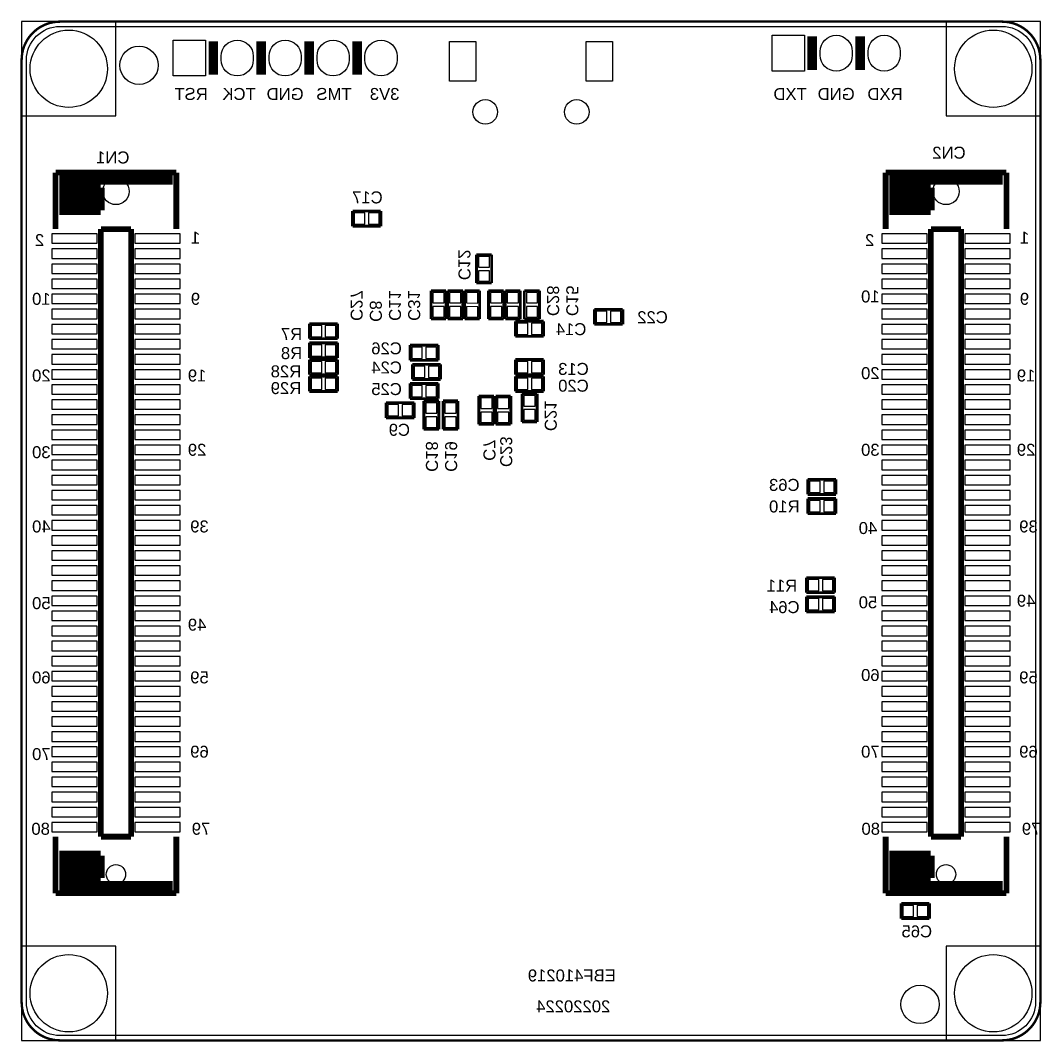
# Model space of a CAD drawing. Extents: x 0 to 117, y 0 to 54.
# Drawn here: x 62.5 to 116.6, y -0.2 to 53.9 of the extents above; entities that cross this region are included whole.
import ezdxf

# ---------------------------------------------------------------- set-up
doc = ezdxf.new("R2010")
doc.units = 0
doc.header["$MEASUREMENT"] = 0
for name, color, linetype in [('BG_OUTLINE', 3, 'CONTINUOUS'), ('BG_SILKSCREEN_BOTTOM', 161, 'CONTINUOUS'), ('PG_SILKSCREEN_BOTTOM', 85, 'CONTINUOUS'), ('PG_SOLDERMASK_BOTTOM', 85, 'CONTINUOUS'), ('PIN_SOLDERMASK_BOTTOM', 85, 'CONTINUOUS'), ('RD_SILKSCREEN_BOTTOM', 142, 'CONTINUOUS'), ('RKI_ALL', 43, 'CONTINUOUS')]:
    doc.layers.add(name, color=color, linetype=linetype)

msp = doc.modelspace()

# ---------------------------------------------------------------- linework, layer by layer
at = {"layer": 'BG_OUTLINE', "const_width": 0.127}
msp.add_lwpolyline([(64.57, -0.13), (114.506, -0.13, 0.414214), (116.538, 1.902), (116.538, 51.838, 0.414067), (114.506, 53.87), (64.57, 53.87, 0.414214), (62.538, 51.838), (62.538, 1.902, 0.414214), (64.57, -0.13)], format="xyb", dxfattribs=at)
at = {"layer": 'BG_SILKSCREEN_BOTTOM', "const_width": 0.508}
for points in [[(72.698, 52.829), (72.698, 51.051)], [(75.238, 52.829), (75.238, 51.051)], [(77.778, 52.829), (77.778, 51.051)], [(80.318, 52.829), (80.318, 51.051)], [(104.448, 53.083), (104.448, 51.305)], [(106.988, 53.083), (106.988, 51.305)]]:
    msp.add_lwpolyline(points, dxfattribs=at)
at = {"layer": 'PG_SILKSCREEN_BOTTOM'}
for points, const_width in [([(70.737, 45.869), (64.339, 45.869)], 0.305), ([(64.339, 45.869), (64.339, 42.87)], 0.305), ([(70.737, 42.87), (70.737, 45.869)], 0.305), ([(114.738, 45.869), (108.339, 45.869)], 0.305), ([(108.339, 45.869), (108.339, 42.87)], 0.305), ([(114.738, 42.87), (114.738, 45.869)], 0.305), ([(70.539, 45.471), (64.537, 45.471)], 0.5), ([(114.537, 45.471), (108.537, 45.471)], 0.5), ([(66.729, 45.069), (64.529, 45.069)], 0.5), ([(66.688, 45.069), (66.688, 43.871)], 0.5), ([(110.727, 45.069), (108.527, 45.069)], 0.5), ([(110.686, 45.069), (110.686, 43.871)], 0.5), ([(66.729, 44.671), (64.529, 44.671)], 0.5), ([(66.729, 44.269), (64.529, 44.269)], 0.5), ([(110.727, 44.671), (108.527, 44.671)], 0.5), ([(110.727, 44.269), (108.527, 44.269)], 0.5), ([(66.729, 43.871), (64.529, 43.871)], 0.5), ([(81.577, 43.831), (80.078, 43.831)], 0.15), ([(80.078, 43.831), (80.078, 43.028)], 0.15), ([(81.577, 43.028), (81.577, 43.831)], 0.15), ([(110.727, 43.871), (108.527, 43.871)], 0.5), ([(68.339, 42.87), (66.739, 42.87)], 0.305), ([(66.739, 42.87), (66.739, 10.67)], 0.305), ([(68.339, 10.67), (68.339, 42.87)], 0.305), ([(80.078, 43.028), (81.577, 43.028)], 0.15), ([(112.337, 42.87), (110.737, 42.87)], 0.305), ([(110.737, 42.87), (110.737, 10.67)], 0.305), ([(112.337, 10.67), (112.337, 42.87)], 0.305), ([(87.449, 41.513), (86.646, 41.513)], 0.15), ([(86.646, 41.513), (86.646, 40.015)], 0.15), ([(87.449, 40.015), (87.449, 41.513)], 0.15), ([(86.646, 40.015), (87.449, 40.015)], 0.15), ([(84.235, 39.608), (84.235, 38.11)], 0.15), ([(85.037, 39.608), (84.235, 39.608)], 0.15), ([(85.037, 38.11), (85.037, 39.608)], 0.15), ([(85.125, 39.61), (85.125, 38.111)], 0.15), ([(85.928, 39.61), (85.125, 39.61)], 0.15), ([(85.928, 38.111), (85.928, 39.61)], 0.15), ([(86.017, 39.609), (86.014, 38.11)], 0.15), ([(86.819, 39.607), (86.017, 39.609)], 0.15), ([(86.816, 38.109), (86.819, 39.607)], 0.15), ([(87.283, 39.608), (87.283, 38.11)], 0.15), ([(88.085, 39.608), (87.283, 39.608)], 0.15), ([(88.085, 38.11), (88.085, 39.608)], 0.15), ([(88.172, 39.608), (88.172, 38.11)], 0.15), ([(88.974, 39.608), (88.172, 39.608)], 0.15), ([(88.974, 38.11), (88.974, 39.608)], 0.15), ([(89.189, 39.61), (89.189, 38.111)], 0.15), ([(89.992, 39.61), (89.189, 39.61)], 0.15), ([(89.992, 38.111), (89.992, 39.61)], 0.15), ([(94.402, 38.624), (92.904, 38.624)], 0.15), ([(92.904, 38.624), (92.904, 37.821)], 0.15), ([(94.402, 37.821), (94.402, 38.624)], 0.15), ([(79.289, 37.863), (77.791, 37.863)], 0.15), ([(77.791, 37.863), (77.791, 37.061)], 0.15), ([(79.289, 37.061), (79.289, 37.863)], 0.15), ([(84.235, 38.11), (85.037, 38.11)], 0.15), ([(85.125, 38.111), (85.928, 38.111)], 0.15), ([(86.014, 38.11), (86.816, 38.109)], 0.15), ([(87.283, 38.11), (88.085, 38.11)], 0.15), ([(88.172, 38.11), (88.974, 38.11)], 0.15), ([(90.211, 37.989), (88.713, 37.989)], 0.15), ([(88.713, 37.989), (88.713, 37.186)], 0.15), ([(89.189, 38.111), (89.992, 38.111)], 0.15), ([(90.211, 37.186), (90.211, 37.989)], 0.15), ([(92.904, 37.821), (94.402, 37.821)], 0.15), ([(77.791, 37.061), (79.289, 37.061)], 0.15), ([(79.289, 36.847), (77.791, 36.847)], 0.15), ([(77.791, 36.847), (77.791, 36.045)], 0.15), ([(79.289, 36.045), (79.289, 36.847)], 0.15), ([(88.713, 37.186), (90.211, 37.186)], 0.15), ([(84.623, 36.722), (83.125, 36.722)], 0.15), ([(83.125, 36.722), (83.125, 35.919)], 0.15), ([(84.623, 35.919), (84.623, 36.722)], 0.15), ([(77.791, 36.045), (79.289, 36.045)], 0.15), ([(79.289, 35.958), (77.791, 35.958)], 0.15), ([(77.791, 35.958), (77.791, 35.156)], 0.15), ([(79.289, 35.156), (79.289, 35.958)], 0.15), ([(83.125, 35.919), (84.623, 35.919)], 0.15), ([(84.75, 35.704), (83.252, 35.704)], 0.15), ([(83.252, 35.704), (83.252, 34.902)], 0.15), ([(84.75, 34.902), (84.75, 35.704)], 0.15), ([(90.211, 35.958), (88.713, 35.958)], 0.15), ([(88.713, 35.958), (88.713, 35.156)], 0.15), ([(90.211, 35.156), (90.211, 35.958)], 0.15), ([(77.791, 35.156), (79.289, 35.156)], 0.15), ([(88.713, 35.156), (90.211, 35.156)], 0.15), ([(79.289, 35.069), (77.791, 35.069)], 0.15), ([(77.791, 35.069), (77.791, 34.267)], 0.15), ([(79.289, 34.267), (79.289, 35.069)], 0.15), ([(84.623, 34.69), (83.125, 34.69)], 0.15), ([(83.125, 34.69), (83.125, 33.887)], 0.15), ([(83.252, 34.902), (84.75, 34.902)], 0.15), ([(84.623, 33.887), (84.623, 34.69)], 0.15), ([(90.213, 35.068), (88.714, 35.068)], 0.15), ([(88.714, 35.068), (88.714, 34.265)], 0.15), ([(90.213, 34.265), (90.213, 35.068)], 0.15), ([(77.791, 34.267), (79.289, 34.267)], 0.15), ([(88.714, 34.265), (90.213, 34.265)], 0.15), ([(89.863, 34.147), (89.061, 34.147)], 0.15), ([(89.061, 34.147), (89.061, 32.649)], 0.15), ([(89.863, 32.649), (89.863, 34.147)], 0.15), ([(83.355, 33.671), (81.856, 33.671)], 0.15), ([(81.856, 33.671), (81.856, 32.868)], 0.15), ([(83.125, 33.887), (84.623, 33.887)], 0.15), ([(83.355, 32.868), (83.355, 33.671)], 0.15), ([(84.656, 33.766), (83.854, 33.766)], 0.15), ([(83.854, 33.766), (83.854, 32.268)], 0.15), ([(84.656, 32.268), (84.656, 33.766)], 0.15), ([(85.672, 33.766), (84.87, 33.766)], 0.15), ([(84.87, 33.766), (84.87, 32.268)], 0.15), ([(85.672, 32.268), (85.672, 33.766)], 0.15), ([(87.576, 34.019), (86.773, 34.019)], 0.15), ([(86.773, 34.019), (86.773, 32.521)], 0.15), ([(87.576, 32.521), (87.576, 34.019)], 0.15), ([(88.465, 34.019), (87.662, 34.019)], 0.15), ([(87.662, 34.019), (87.662, 32.521)], 0.15), ([(88.465, 32.521), (88.465, 34.019)], 0.15), ([(81.856, 32.868), (83.355, 32.868)], 0.15), ([(86.773, 32.521), (87.576, 32.521)], 0.15), ([(87.662, 32.521), (88.465, 32.521)], 0.15), ([(89.061, 32.649), (89.863, 32.649)], 0.15), ([(83.854, 32.268), (84.656, 32.268)], 0.15), ([(84.87, 32.268), (85.672, 32.268)], 0.15), ([(105.705, 29.608), (104.207, 29.608)], 0.15), ([(104.207, 29.608), (104.207, 28.806)], 0.15), ([(105.705, 28.806), (105.705, 29.608)], 0.15), ([(104.207, 28.806), (105.705, 28.806)], 0.15), ([(105.705, 28.592), (104.207, 28.592)], 0.15), ([(104.207, 28.592), (104.207, 27.79)], 0.15), ([(105.705, 27.79), (105.705, 28.592)], 0.15), ([(104.207, 27.79), (105.705, 27.79)], 0.15), ([(105.634, 24.401), (104.136, 24.401)], 0.15), ([(104.136, 24.401), (104.136, 23.599)], 0.15), ([(105.634, 23.599), (105.634, 24.401)], 0.15), ([(104.136, 23.599), (105.634, 23.599)], 0.15), ([(105.634, 23.385), (104.136, 23.385)], 0.15), ([(104.136, 23.385), (104.136, 22.583)], 0.15), ([(105.634, 22.583), (105.634, 23.385)], 0.15), ([(104.136, 22.583), (105.634, 22.583)], 0.15), ([(64.339, 7.67), (64.339, 10.67)], 0.305), ([(66.739, 10.67), (68.339, 10.67)], 0.305), ([(70.737, 10.67), (70.737, 7.67)], 0.305), ([(108.339, 7.67), (108.339, 10.67)], 0.305), ([(110.737, 10.67), (112.337, 10.67)], 0.305), ([(114.738, 10.67), (114.738, 7.67)], 0.305), ([(66.729, 9.669), (64.529, 9.669)], 0.5), ([(66.688, 8.471), (66.688, 9.669)], 0.5), ([(110.727, 9.669), (108.527, 9.669)], 0.5), ([(110.686, 8.471), (110.686, 9.669)], 0.5), ([(66.729, 9.271), (64.529, 9.271)], 0.5), ([(110.727, 9.271), (108.527, 9.271)], 0.5), ([(66.729, 8.869), (64.529, 8.869)], 0.5), ([(66.729, 8.471), (64.529, 8.471)], 0.5), ([(110.727, 8.869), (108.527, 8.869)], 0.5), ([(110.727, 8.471), (108.527, 8.471)], 0.5), ([(70.539, 8.069), (64.537, 8.069)], 0.5), ([(114.537, 8.069), (108.537, 8.069)], 0.5), ([(70.737, 7.67), (64.339, 7.67)], 0.305), ([(114.738, 7.67), (108.339, 7.67)], 0.305), ([(110.658, 7.129), (109.16, 7.129)], 0.15), ([(109.16, 7.129), (109.16, 6.327)], 0.15), ([(110.658, 6.327), (110.658, 7.129)], 0.15), ([(109.16, 6.327), (110.658, 6.327)], 0.15)]:
    msp.add_lwpolyline(points, dxfattribs=dict(at, const_width=const_width))
at = {"layer": 'PG_SOLDERMASK_BOTTOM'}
for points in [[(67.539, 53.87), (62.538, 53.87), (62.538, 48.869), (67.539, 48.869)], [(116.538, 48.869), (116.538, 53.87), (111.537, 53.87), (111.537, 48.869)], [(62.538, 4.871), (62.538, -0.13), (67.539, -0.13), (67.539, 4.871)], [(111.537, -0.13), (116.538, -0.13), (116.538, 4.871), (111.537, 4.871)]]:
    msp.add_lwpolyline(points, close=True, dxfattribs=at)
at = {"layer": 'PIN_SOLDERMASK_BOTTOM'}
for points in [[(102.328, 51.244), (102.328, 53.144), (104.028, 53.144), (104.028, 51.244)], [(70.578, 50.99), (70.578, 52.89), (72.278, 52.89), (72.278, 50.99)], [(86.613, 52.815), (86.613, 50.715), (85.214, 50.715), (85.214, 52.815)], [(93.863, 52.815), (93.863, 50.715), (92.463, 50.715), (92.463, 52.815)], [(80.731, 43.13), (80.731, 43.73), (80.172, 43.73), (80.172, 43.13)], [(81.483, 43.13), (81.483, 43.73), (80.924, 43.73), (80.924, 43.13)], [(66.537, 42.122), (66.537, 42.622), (64.137, 42.622), (64.137, 42.122)], [(70.936, 42.122), (70.936, 42.622), (68.536, 42.622), (68.536, 42.122)], [(110.538, 42.122), (110.538, 42.622), (108.137, 42.622), (108.137, 42.122)], [(114.937, 42.122), (114.937, 42.622), (112.537, 42.622), (112.537, 42.122)], [(66.537, 41.322), (66.537, 41.822), (64.137, 41.822), (64.137, 41.322)], [(70.936, 41.322), (70.936, 41.822), (68.536, 41.822), (68.536, 41.322)], [(110.538, 41.322), (110.538, 41.822), (108.137, 41.822), (108.137, 41.322)], [(114.937, 41.322), (114.937, 41.822), (112.537, 41.822), (112.537, 41.322)], [(86.748, 40.861), (87.347, 40.861), (87.347, 41.419), (86.748, 41.419)], [(66.537, 40.522), (66.537, 41.022), (64.137, 41.022), (64.137, 40.522)], [(70.936, 40.522), (70.936, 41.022), (68.536, 41.022), (68.536, 40.522)], [(86.748, 40.109), (87.347, 40.109), (87.347, 40.668), (86.748, 40.668)], [(110.538, 40.522), (110.538, 41.022), (108.137, 41.022), (108.137, 40.522)], [(114.937, 40.522), (114.937, 41.022), (112.537, 41.022), (112.537, 40.522)], [(66.537, 39.721), (66.537, 40.222), (64.137, 40.222), (64.137, 39.721)], [(70.936, 39.721), (70.936, 40.222), (68.536, 40.222), (68.536, 39.721)], [(110.538, 39.721), (110.538, 40.222), (108.137, 40.222), (108.137, 39.721)], [(114.937, 39.721), (114.937, 40.222), (112.537, 40.222), (112.537, 39.721)], [(84.936, 39.514), (84.336, 39.514), (84.336, 38.956), (84.936, 38.956)], [(85.826, 39.516), (85.227, 39.516), (85.227, 38.957), (85.826, 38.957)], [(86.718, 39.513), (86.118, 39.514), (86.117, 38.956), (86.716, 38.955)], [(87.984, 39.514), (87.384, 39.514), (87.384, 38.956), (87.984, 38.956)], [(88.873, 39.514), (88.273, 39.514), (88.273, 38.956), (88.873, 38.956)], [(89.89, 39.516), (89.291, 39.516), (89.291, 38.957), (89.89, 38.957)], [(66.537, 38.921), (66.537, 39.422), (64.137, 39.422), (64.137, 38.921)], [(70.936, 38.921), (70.936, 39.422), (68.536, 39.422), (68.536, 38.921)], [(110.538, 38.921), (110.538, 39.422), (108.137, 39.422), (108.137, 38.921)], [(114.937, 38.921), (114.937, 39.422), (112.537, 39.422), (112.537, 38.921)], [(66.537, 38.121), (66.537, 38.622), (64.137, 38.622), (64.137, 38.121)], [(70.936, 38.121), (70.936, 38.622), (68.536, 38.622), (68.536, 38.121)], [(84.936, 38.763), (84.336, 38.763), (84.336, 38.204), (84.936, 38.204)], [(85.826, 38.764), (85.227, 38.764), (85.227, 38.205), (85.826, 38.205)], [(86.716, 38.761), (86.117, 38.763), (86.115, 38.204), (86.715, 38.203)], [(87.984, 38.763), (87.384, 38.763), (87.384, 38.204), (87.984, 38.204)], [(88.873, 38.763), (88.273, 38.763), (88.273, 38.204), (88.873, 38.204)], [(89.89, 38.764), (89.291, 38.764), (89.291, 38.205), (89.89, 38.205)], [(93.556, 37.923), (93.556, 38.523), (92.998, 38.523), (92.998, 37.923)], [(94.308, 37.923), (94.308, 38.523), (93.749, 38.523), (93.749, 37.923)], [(110.538, 38.121), (110.538, 38.622), (108.137, 38.622), (108.137, 38.121)], [(114.937, 38.121), (114.937, 38.622), (112.537, 38.622), (112.537, 38.121)], [(66.537, 37.321), (66.537, 37.821), (64.137, 37.821), (64.137, 37.321)], [(70.936, 37.321), (70.936, 37.821), (68.536, 37.821), (68.536, 37.321)], [(77.885, 37.762), (77.885, 37.162), (78.443, 37.162), (78.443, 37.762)], [(78.636, 37.762), (78.636, 37.162), (79.195, 37.162), (79.195, 37.762)], [(89.365, 37.288), (89.365, 37.888), (88.807, 37.888), (88.807, 37.288)], [(90.117, 37.288), (90.117, 37.888), (89.558, 37.888), (89.558, 37.288)], [(110.538, 37.321), (110.538, 37.821), (108.137, 37.821), (108.137, 37.321)], [(114.937, 37.321), (114.937, 37.821), (112.537, 37.821), (112.537, 37.321)], [(66.537, 36.521), (66.537, 37.021), (64.137, 37.021), (64.137, 36.521)], [(70.936, 36.521), (70.936, 37.021), (68.536, 37.021), (68.536, 36.521)], [(110.538, 36.521), (110.538, 37.021), (108.137, 37.021), (108.137, 36.521)], [(114.937, 36.521), (114.937, 37.021), (112.537, 37.021), (112.537, 36.521)], [(78.443, 36.146), (78.443, 36.746), (77.885, 36.746), (77.885, 36.146)], [(79.195, 36.146), (79.195, 36.746), (78.636, 36.746), (78.636, 36.146)], [(83.219, 36.62), (83.219, 36.021), (83.777, 36.021), (83.777, 36.62)], [(83.97, 36.62), (83.97, 36.021), (84.529, 36.021), (84.529, 36.62)], [(66.537, 35.721), (66.537, 36.221), (64.137, 36.221), (64.137, 35.721)], [(70.936, 35.721), (70.936, 36.221), (68.536, 36.221), (68.536, 35.721)], [(78.443, 35.257), (78.443, 35.857), (77.885, 35.857), (77.885, 35.257)], [(79.195, 35.257), (79.195, 35.857), (78.636, 35.857), (78.636, 35.257)], [(89.365, 35.257), (89.365, 35.857), (88.807, 35.857), (88.807, 35.257)], [(90.117, 35.257), (90.117, 35.857), (89.558, 35.857), (89.558, 35.257)], [(110.538, 35.721), (110.538, 36.221), (108.137, 36.221), (108.137, 35.721)], [(114.937, 35.721), (114.937, 36.221), (112.537, 36.221), (112.537, 35.721)], [(66.537, 34.921), (66.537, 35.421), (64.137, 35.421), (64.137, 34.921)], [(70.936, 34.921), (70.936, 35.421), (68.536, 35.421), (68.536, 34.921)], [(83.346, 35.603), (83.346, 35.003), (83.904, 35.003), (83.904, 35.603)], [(84.097, 35.603), (84.097, 35.003), (84.656, 35.003), (84.656, 35.603)], [(110.538, 34.921), (110.538, 35.421), (108.137, 35.421), (108.137, 34.921)], [(114.937, 34.921), (114.937, 35.421), (112.537, 35.421), (112.537, 34.921)], [(77.885, 34.968), (77.885, 34.368), (78.443, 34.368), (78.443, 34.968)], [(78.636, 34.968), (78.636, 34.368), (79.195, 34.368), (79.195, 34.968)], [(89.367, 34.367), (89.367, 34.967), (88.808, 34.967), (88.808, 34.367)], [(90.119, 34.367), (90.119, 34.967), (89.56, 34.967), (89.56, 34.367)], [(66.537, 34.121), (66.537, 34.621), (64.137, 34.621), (64.137, 34.121)], [(70.936, 34.121), (70.936, 34.621), (68.536, 34.621), (68.536, 34.121)], [(83.219, 34.588), (83.219, 33.989), (83.777, 33.989), (83.777, 34.588)], [(83.97, 34.588), (83.97, 33.989), (84.529, 33.989), (84.529, 34.588)], [(110.538, 34.121), (110.538, 34.621), (108.137, 34.621), (108.137, 34.121)], [(114.937, 34.121), (114.937, 34.621), (112.537, 34.621), (112.537, 34.121)], [(66.537, 33.321), (66.537, 33.821), (64.137, 33.821), (64.137, 33.321)], [(70.936, 33.321), (70.936, 33.821), (68.536, 33.821), (68.536, 33.321)], [(82.509, 32.97), (82.509, 33.57), (81.95, 33.57), (81.95, 32.97)], [(83.261, 32.97), (83.261, 33.57), (82.702, 33.57), (82.702, 32.97)], [(83.955, 33.114), (84.555, 33.114), (84.555, 33.672), (83.955, 33.672)], [(84.971, 33.114), (85.571, 33.114), (85.571, 33.672), (84.971, 33.672)], [(86.875, 33.366), (87.474, 33.366), (87.474, 33.925), (86.875, 33.925)], [(87.764, 33.366), (88.363, 33.366), (88.363, 33.925), (87.764, 33.925)], [(89.162, 33.495), (89.762, 33.495), (89.762, 34.053), (89.162, 34.053)], [(110.538, 33.321), (110.538, 33.821), (108.137, 33.821), (108.137, 33.321)], [(114.937, 33.321), (114.937, 33.821), (112.537, 33.821), (112.537, 33.321)], [(66.537, 32.521), (66.537, 33.021), (64.137, 33.021), (64.137, 32.521)], [(70.936, 32.521), (70.936, 33.021), (68.536, 33.021), (68.536, 32.521)], [(86.875, 32.614), (87.474, 32.614), (87.474, 33.173), (86.875, 33.173)], [(87.764, 32.614), (88.363, 32.614), (88.363, 33.173), (87.764, 33.173)], [(89.162, 32.743), (89.762, 32.743), (89.762, 33.302), (89.162, 33.302)], [(110.538, 32.521), (110.538, 33.021), (108.137, 33.021), (108.137, 32.521)], [(114.937, 32.521), (114.937, 33.021), (112.537, 33.021), (112.537, 32.521)], [(83.955, 32.362), (84.555, 32.362), (84.555, 32.921), (83.955, 32.921)], [(84.971, 32.362), (85.571, 32.362), (85.571, 32.921), (84.971, 32.921)], [(66.537, 31.72), (66.537, 32.221), (64.137, 32.221), (64.137, 31.72)], [(70.936, 31.72), (70.936, 32.221), (68.536, 32.221), (68.536, 31.72)], [(110.538, 31.72), (110.538, 32.221), (108.137, 32.221), (108.137, 31.72)], [(114.937, 31.72), (114.937, 32.221), (112.537, 32.221), (112.537, 31.72)], [(66.537, 30.92), (66.537, 31.421), (64.137, 31.421), (64.137, 30.92)], [(70.936, 30.92), (70.936, 31.421), (68.536, 31.421), (68.536, 30.92)], [(110.538, 30.92), (110.538, 31.421), (108.137, 31.421), (108.137, 30.92)], [(114.937, 30.92), (114.937, 31.421), (112.537, 31.421), (112.537, 30.92)], [(66.537, 30.12), (66.537, 30.621), (64.137, 30.621), (64.137, 30.12)], [(70.936, 30.12), (70.936, 30.621), (68.536, 30.621), (68.536, 30.12)], [(110.538, 30.12), (110.538, 30.621), (108.137, 30.621), (108.137, 30.12)], [(114.937, 30.12), (114.937, 30.621), (112.537, 30.621), (112.537, 30.12)], [(66.537, 29.32), (66.537, 29.82), (64.137, 29.82), (64.137, 29.32)], [(70.936, 29.32), (70.936, 29.82), (68.536, 29.82), (68.536, 29.32)], [(110.538, 29.32), (110.538, 29.82), (108.137, 29.82), (108.137, 29.32)], [(114.937, 29.32), (114.937, 29.82), (112.537, 29.82), (112.537, 29.32)], [(104.301, 29.507), (104.301, 28.907), (104.859, 28.907), (104.859, 29.507)], [(105.052, 29.507), (105.052, 28.907), (105.611, 28.907), (105.611, 29.507)], [(66.537, 28.52), (66.537, 29.02), (64.137, 29.02), (64.137, 28.52)], [(70.936, 28.52), (70.936, 29.02), (68.536, 29.02), (68.536, 28.52)], [(110.538, 28.52), (110.538, 29.02), (108.137, 29.02), (108.137, 28.52)], [(114.937, 28.52), (114.937, 29.02), (112.537, 29.02), (112.537, 28.52)], [(66.537, 27.72), (66.537, 28.22), (64.137, 28.22), (64.137, 27.72)], [(70.936, 27.72), (70.936, 28.22), (68.536, 28.22), (68.536, 27.72)], [(104.301, 28.491), (104.301, 27.891), (104.859, 27.891), (104.859, 28.491)], [(105.052, 28.491), (105.052, 27.891), (105.611, 27.891), (105.611, 28.491)], [(110.538, 27.72), (110.538, 28.22), (108.137, 28.22), (108.137, 27.72)], [(114.937, 27.72), (114.937, 28.22), (112.537, 28.22), (112.537, 27.72)], [(66.537, 26.922), (66.537, 27.423), (64.137, 27.423), (64.137, 26.922)], [(70.936, 26.922), (70.936, 27.423), (68.536, 27.423), (68.536, 26.922)], [(110.538, 26.922), (110.538, 27.423), (108.137, 27.423), (108.137, 26.922)], [(114.937, 26.922), (114.937, 27.423), (112.537, 27.423), (112.537, 26.922)], [(66.537, 26.12), (66.537, 26.62), (64.137, 26.62), (64.137, 26.12)], [(70.936, 26.12), (70.936, 26.62), (68.536, 26.62), (68.536, 26.12)], [(110.538, 26.12), (110.538, 26.62), (108.137, 26.62), (108.137, 26.12)], [(114.937, 26.12), (114.937, 26.62), (112.537, 26.62), (112.537, 26.12)], [(66.537, 25.322), (66.537, 25.823), (64.137, 25.823), (64.137, 25.322)], [(70.936, 25.322), (70.936, 25.823), (68.536, 25.823), (68.536, 25.322)], [(110.538, 25.322), (110.538, 25.823), (108.137, 25.823), (108.137, 25.322)], [(114.937, 25.322), (114.937, 25.823), (112.537, 25.823), (112.537, 25.322)], [(66.537, 24.522), (66.537, 25.022), (64.137, 25.022), (64.137, 24.522)], [(70.936, 24.522), (70.936, 25.022), (68.536, 25.022), (68.536, 24.522)], [(110.538, 24.522), (110.538, 25.022), (108.137, 25.022), (108.137, 24.522)], [(114.937, 24.522), (114.937, 25.022), (112.537, 25.022), (112.537, 24.522)], [(66.537, 23.722), (66.537, 24.222), (64.137, 24.222), (64.137, 23.722)], [(70.936, 23.722), (70.936, 24.222), (68.536, 24.222), (68.536, 23.722)], [(104.23, 24.3), (104.23, 23.7), (104.788, 23.7), (104.788, 24.3)], [(104.981, 24.3), (104.981, 23.7), (105.54, 23.7), (105.54, 24.3)], [(110.538, 23.722), (110.538, 24.222), (108.137, 24.222), (108.137, 23.722)], [(114.937, 23.722), (114.937, 24.222), (112.537, 24.222), (112.537, 23.722)], [(66.537, 22.922), (66.537, 23.422), (64.137, 23.422), (64.137, 22.922)], [(70.936, 22.922), (70.936, 23.422), (68.536, 23.422), (68.536, 22.922)], [(104.23, 23.284), (104.23, 22.684), (104.788, 22.684), (104.788, 23.284)], [(104.981, 23.284), (104.981, 22.684), (105.54, 22.684), (105.54, 23.284)], [(110.538, 22.922), (110.538, 23.422), (108.137, 23.422), (108.137, 22.922)], [(114.937, 22.922), (114.937, 23.422), (112.537, 23.422), (112.537, 22.922)], [(66.537, 22.122), (66.537, 22.622), (64.137, 22.622), (64.137, 22.122)], [(70.936, 22.122), (70.936, 22.622), (68.536, 22.622), (68.536, 22.122)], [(110.538, 22.122), (110.538, 22.622), (108.137, 22.622), (108.137, 22.122)], [(114.937, 22.122), (114.937, 22.622), (112.537, 22.622), (112.537, 22.122)], [(66.537, 21.322), (66.537, 21.822), (64.137, 21.822), (64.137, 21.322)], [(70.936, 21.322), (70.936, 21.822), (68.536, 21.822), (68.536, 21.322)], [(110.538, 21.322), (110.538, 21.822), (108.137, 21.822), (108.137, 21.322)], [(114.937, 21.322), (114.937, 21.822), (112.537, 21.822), (112.537, 21.322)], [(66.537, 20.522), (66.537, 21.022), (64.137, 21.022), (64.137, 20.522)], [(70.936, 20.522), (70.936, 21.022), (68.536, 21.022), (68.536, 20.522)], [(110.538, 20.522), (110.538, 21.022), (108.137, 21.022), (108.137, 20.522)], [(114.937, 20.522), (114.937, 21.022), (112.537, 21.022), (112.537, 20.522)], [(66.537, 19.721), (66.537, 20.222), (64.137, 20.222), (64.137, 19.721)], [(70.936, 19.721), (70.936, 20.222), (68.536, 20.222), (68.536, 19.721)], [(110.538, 19.721), (110.538, 20.222), (108.137, 20.222), (108.137, 19.721)], [(114.937, 19.721), (114.937, 20.222), (112.537, 20.222), (112.537, 19.721)], [(66.537, 18.921), (66.537, 19.422), (64.137, 19.422), (64.137, 18.921)], [(70.936, 18.921), (70.936, 19.422), (68.536, 19.422), (68.536, 18.921)], [(110.538, 18.921), (110.538, 19.422), (108.137, 19.422), (108.137, 18.921)], [(114.937, 18.921), (114.937, 19.422), (112.537, 19.422), (112.537, 18.921)], [(66.537, 18.121), (66.537, 18.622), (64.137, 18.622), (64.137, 18.121)], [(70.936, 18.121), (70.936, 18.622), (68.536, 18.622), (68.536, 18.121)], [(110.538, 18.121), (110.538, 18.622), (108.137, 18.622), (108.137, 18.121)], [(114.937, 18.121), (114.937, 18.622), (112.537, 18.622), (112.537, 18.121)], [(66.537, 17.321), (66.537, 17.822), (64.137, 17.822), (64.137, 17.321)], [(70.936, 17.321), (70.936, 17.822), (68.536, 17.822), (68.536, 17.321)], [(110.538, 17.321), (110.538, 17.822), (108.137, 17.822), (108.137, 17.321)], [(114.937, 17.321), (114.937, 17.822), (112.537, 17.822), (112.537, 17.321)], [(66.537, 16.521), (66.537, 17.021), (64.137, 17.021), (64.137, 16.521)], [(70.936, 16.521), (70.936, 17.021), (68.536, 17.021), (68.536, 16.521)], [(110.538, 16.521), (110.538, 17.021), (108.137, 17.021), (108.137, 16.521)], [(114.937, 16.521), (114.937, 17.021), (112.537, 17.021), (112.537, 16.521)], [(66.537, 15.721), (66.537, 16.221), (64.137, 16.221), (64.137, 15.721)], [(70.936, 15.721), (70.936, 16.221), (68.536, 16.221), (68.536, 15.721)], [(110.538, 15.721), (110.538, 16.221), (108.137, 16.221), (108.137, 15.721)], [(114.937, 15.721), (114.937, 16.221), (112.537, 16.221), (112.537, 15.721)], [(66.537, 14.921), (66.537, 15.421), (64.137, 15.421), (64.137, 14.921)], [(70.936, 14.921), (70.936, 15.421), (68.536, 15.421), (68.536, 14.921)], [(110.538, 14.921), (110.538, 15.421), (108.137, 15.421), (108.137, 14.921)], [(114.937, 14.921), (114.937, 15.421), (112.537, 15.421), (112.537, 14.921)], [(66.537, 14.121), (66.537, 14.621), (64.137, 14.621), (64.137, 14.121)], [(70.936, 14.121), (70.936, 14.621), (68.536, 14.621), (68.536, 14.121)], [(110.538, 14.121), (110.538, 14.621), (108.137, 14.621), (108.137, 14.121)], [(114.937, 14.121), (114.937, 14.621), (112.537, 14.621), (112.537, 14.121)], [(66.537, 13.321), (66.537, 13.821), (64.137, 13.821), (64.137, 13.321)], [(70.936, 13.321), (70.936, 13.821), (68.536, 13.821), (68.536, 13.321)], [(110.538, 13.321), (110.538, 13.821), (108.137, 13.821), (108.137, 13.321)], [(114.937, 13.321), (114.937, 13.821), (112.537, 13.821), (112.537, 13.321)], [(66.537, 12.521), (66.537, 13.021), (64.137, 13.021), (64.137, 12.521)], [(70.936, 12.521), (70.936, 13.021), (68.536, 13.021), (68.536, 12.521)], [(110.538, 12.521), (110.538, 13.021), (108.137, 13.021), (108.137, 12.521)], [(114.937, 12.521), (114.937, 13.021), (112.537, 13.021), (112.537, 12.521)], [(66.537, 11.72), (66.537, 12.221), (64.137, 12.221), (64.137, 11.72)], [(70.936, 11.72), (70.936, 12.221), (68.536, 12.221), (68.536, 11.72)], [(110.538, 11.72), (110.538, 12.221), (108.137, 12.221), (108.137, 11.72)], [(114.937, 11.72), (114.937, 12.221), (112.537, 12.221), (112.537, 11.72)], [(66.537, 10.92), (66.537, 11.421), (64.137, 11.421), (64.137, 10.92)], [(70.936, 10.92), (70.936, 11.421), (68.536, 11.421), (68.536, 10.92)], [(110.538, 10.92), (110.538, 11.421), (108.137, 11.421), (108.137, 10.92)], [(114.937, 10.92), (114.937, 11.421), (112.537, 11.421), (112.537, 10.92)], [(109.812, 6.428), (109.812, 7.028), (109.254, 7.028), (109.254, 6.428)], [(110.564, 6.428), (110.564, 7.028), (110.005, 7.028), (110.005, 6.428)]]:
    msp.add_lwpolyline(points, close=True, dxfattribs=at)
for points in [[(106.568, 52.294), (106.568, 52.094, -1), (104.868, 52.094), (104.868, 52.294, -1)], [(109.108, 52.294), (109.108, 52.094, -1), (107.408, 52.094), (107.408, 52.294, -1)], [(74.818, 52.04), (74.818, 51.84, -1), (73.118, 51.84), (73.118, 52.04, -1)], [(77.358, 52.04), (77.358, 51.84, -1), (75.658, 51.84), (75.658, 52.04, -1)], [(79.898, 52.04), (79.898, 51.84, -1), (78.198, 51.84), (78.198, 52.04, -1)], [(82.438, 52.04), (82.438, 51.84, -1), (80.738, 51.84), (80.738, 52.04, -1)]]:
    msp.add_lwpolyline(points, format="xyb", close=True, dxfattribs=at)
for centre, radius in [((65.037, 51.371), 2.05), ((114.039, 51.371), 2.05), ((68.761, 51.559), 1.016), ((87.112, 49.085), 0.65), ((91.964, 49.085), 0.65), ((67.537, 44.871), 0.7), ((111.537, 44.871), 0.7), ((67.537, 8.671), 0.513), ((111.537, 8.671), 0.513), ((65.037, 2.369), 2.05), ((114.039, 2.369), 2.05), ((110.163, 1.775), 1.016)]:
    msp.add_circle(centre, radius, dxfattribs=at)
at = {"layer": 'RKI_ALL'}
msp.add_lwpolyline([(114.506, 0.124), (64.57, 0.124, -0.414214), (62.792, 1.902), (62.792, 51.838, -0.414214), (64.57, 53.616), (114.506, 53.616, -0.414046), (116.284, 51.838), (116.284, 1.902, -0.414214)], format="xyb", close=True, dxfattribs=at)

# ---------------------------------------------------------------- texts
at = {"layer": 'BG_SILKSCREEN_BOTTOM', "text_generation_flag": 2, "width": 1.04}
for s, p in [('RST', (72.406, 49.718)), ('TCK', (74.946, 49.718)), ('GND', (77.486, 49.718)), ('TMS', (80.026, 49.718)), ('3V3', (82.566, 49.718)), ('TXD', (104.156, 49.718)), ('GND', (106.696, 49.718)), ('RXD', (109.236, 49.718)), ('EBF410219', (94.034, 2.994)), ('20220224', (93.742, 1.356))]:
    msp.add_text(s, height=0.635, dxfattribs=at).set_placement(p)
at = {"layer": 'PG_SILKSCREEN_BOTTOM', "text_generation_flag": 2, "width": 1.04}
for s, p in [('2', (63.737, 41.971)), ('1', (71.999, 42.098)), ('2', (107.737, 41.971)), ('1', (115.941, 42.098)), ('10', (108.017, 38.986)), ('10', (64.075, 38.859)), ('9', (71.999, 38.859)), ('9', (115.941, 38.859)), ('20', (64.075, 34.795)), ('19', (72.33, 34.795)), ('20', (108.017, 34.922)), ('19', (116.272, 34.795)), ('29', (72.33, 30.858)), ('30', (108.017, 30.858)), ('29', (116.272, 30.858)), ('30', (64.075, 30.731)), ('40', (64.075, 26.794)), ('39', (72.457, 26.794)), ('40', (107.89, 26.71)), ('39', (116.399, 26.794)), ('50', (64.075, 22.73)), ('50', (107.89, 22.773)), ('49', (116.272, 22.857)), ('49', (72.33, 21.587)), ('60', (108.017, 18.92)), ('60', (64.075, 18.793)), ('59', (72.457, 18.793)), ('59', (116.399, 18.793)), ('70', (64.075, 14.729)), ('69', (72.457, 14.856)), ('70', (108.017, 14.856)), ('69', (116.399, 14.856)), ('80', (64.037, 10.769)), ('79', (72.538, 10.769)), ('80', (108.037, 10.769)), ('79', (116.538, 10.769))]:
    msp.add_text(s, height=0.635, dxfattribs=at).set_placement(p)
at = {"layer": 'RD_SILKSCREEN_BOTTOM', "text_generation_flag": 2, "width": 1.04}
for s, p in [('CN2', (112.576, 46.606)), ('CN1', (68.253, 46.352)), ('C17', (81.677, 44.236)), ('C22', (96.79, 37.886)), ('C14', (92.472, 37.251)), ('R7', (77.41, 36.997)), ('C26', (82.693, 36.235)), ('R8', (77.41, 35.981)), ('C24', (82.693, 35.219)), ('C13', (92.599, 35.144)), ('R28', (77.359, 35.017)), ('R29', (77.36, 34.127)), ('C25', (82.693, 34.076)), ('C20', (92.599, 34.255)), ('C9', (83.125, 31.917)), ('C63', (103.775, 28.996)), ('R10', (103.775, 27.853)), ('R11', (103.648, 23.662)), ('C64', (103.775, 22.519)), ('C65', (110.798, 5.331))]:
    msp.add_text(s, height=0.635, dxfattribs=at).set_placement(p)
for s, rotation, p in [('C12', 270, (85.694, 40.167)), ('C27', 270, (79.979, 38.008)), ('C11', 269.887, (82.009, 38.009)), ('C31', 270, (83.027, 38.008)), ('C28', 270, (90.393, 38.262)), ('C15', 270, (91.409, 38.262)), ('C8', 270, (80.995, 37.957)), ('C21', 270, (90.266, 32.166)), ('C18', 270, (83.969, 30.007)), ('C19', 270, (84.985, 30.007)), ('C7', 270, (87.017, 30.591)), ('C23', 270, (87.906, 30.261))]:
    msp.add_text(s, height=0.635, rotation=rotation, dxfattribs=at).set_placement(p)

doc.saveas('drawing.dxf')
